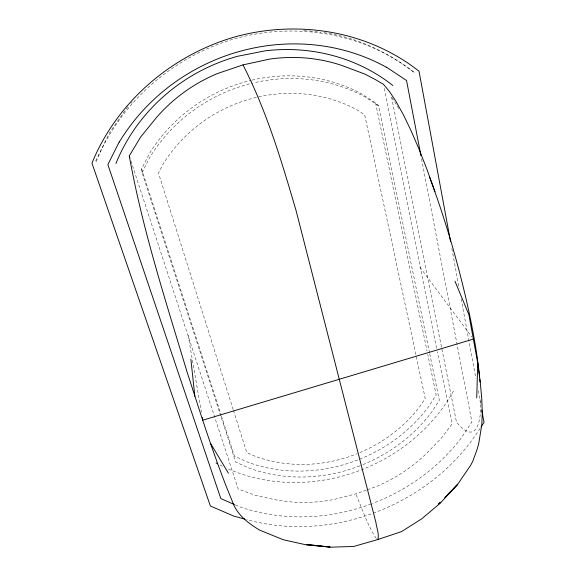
<?xml version="1.0" encoding="UTF-8"?>
<svg xmlns="http://www.w3.org/2000/svg" width="576" height="576" viewBox="0 0 576 576"><rect width="100%" height="100%" fill="white"/><g stroke="black" fill="none" stroke-linecap="round" stroke-linejoin="round"><path stroke-width="0.43" stroke-dasharray="2.88 2.16" d="M359.87 465.854A148.615 131.119 -22.8 0 1 248.134 467.719L235.656 461.966L142.056 172.613L141.617 168.955L149.105 154.166A155.686 145.699 -25.5 0 1 251.258 80.302M142.056 172.613L149.623 157.673A157.334 146.93 -25.4 0 1 252.936 83.023M480.067 428.328C432.49 504.223 333 543.622 246.535 519.588M127.793 106.639L109.577 132.588L95.861 160.553L95.825 162.396C120.132 102.053 173.772 55.865 236.146 38.333C296.978 21.845 364.896 33.214 414.619 72.77L412.877 71.467C386.366 51.336 355.14 36.677 321.962 32.422M130.896 103.421L132.134 102.132M130.961 160.992L238.212 489.082L254.93 495.18L274.5 499.622A143.604 124.762 -22.1 0 0 334.57 499.363L355.81 493.87L366.559 490.025M367.387 489.73L376.481 486.475A143.489 124.596 -23.1 0 0 427.039 452.916L441.194 438.278L452.131 423.886L437.278 351.72M303.638 30.254L308.873 30.874M309.751 30.974L321.091 32.314M235.26 504.893L239.27 506.65A182.318 159.804 -22.8 0 0 371.772 503.741M429.566 352.937L378.562 105.768L375.566 102.888L362.196 94.162A155.686 145.699 -25.5 0 0 252.115 80.1M378.562 105.768L365.062 96.962A157.334 146.93 -25.4 0 0 253.807 82.814M376.25 538.488C367.258 524.779 362.203 508.882 355.81 493.87M419.947 267.206L471.751 336.946M141.617 168.955L221.141 415.051M221.414 415.908L234.389 456.048L246.751 461.772A147.146 130.169 -22.8 0 0 428.652 406.62L436.169 394.992L427.759 354.456M233.186 409.579L158.486 173.117L162.893 164.506A142.294 132.898 -25.4 0 1 356.818 109.728L364.658 114.775L425.225 398.405L420.833 405.238A134.438 118.642 -22.8 0 1 357.826 453.427M233.453 410.436L246.715 452.419L253.937 455.796A134.438 118.642 -22.8 0 0 356.99 453.766M375.566 102.888L427.025 350.935M436.55 348.199L384.019 87.012M429.746 353.815L439.337 400.262L431.734 411.977A148.615 131.119 -22.8 0 1 360.677 465.538M391.558 97.027L456.466 422.086A182.966 32.443 73.9 0 0 480.902 398.635M421.553 158.868L471.931 421.992L460.562 438.948A182.318 159.804 -22.8 0 1 372.607 503.424M451.85 248.544L459.202 288.259M461.16 298.85L475.87 378.302M478.159 390.658L480.931 405.662M188.122 335.34L201.42 412.222M453.413 391.118A166.81 148.01 -22.8 0 1 227.196 468.482M222.35 466.222A166.81 148.01 -22.8 0 1 219.967 465.026M391.961 97.618A182.966 32.443 73.9 0 1 398.743 108.605"/><path stroke-width="0.86" d="M476.748 397.807L477.706 362.902L468.9 314.712L454.997 281.232M377.834 539.539C379.418 534.002 376.61 528.084 375.934 522.547L296.201 211.046C281.642 161.338 266.724 111.118 242.986 64.894L217.26 73.613A155.808 146.909 -25.4 0 0 156.521 117.504L140.717 136.915L129.29 155.887C142.438 229.493 165.708 300.888 187.186 372.384C201.247 415.519 214.618 459 232.164 500.89C236.448 514.325 248.076 523.116 259.646 530.129L283.32 539.748L306.756 544.982L330.055 546.998L306.547 544.5L330.394 547.2L353.765 546.451L377.834 539.539L401.558 531.59L421.639 518.882L440.388 503.05L457.618 484.38L470.779 465.134L472.766 461.268L476.798 450.266L478.584 444.47L481.81 424.642L482.278 413.114L481.774 398.887L480.254 382.082L477.706 362.902M119.138 142.063L107.87 164.585L220.831 498.593L234.461 504.547M481.061 426.852L484.042 422.438L481.752 410.076M444.686 497.786L451.462 490.766M453.305 488.851L457.618 484.38L445.241 497.232M473.357 339.098L202.795 420.178L202.334 417.521M242.986 64.894L269.388 59.141A155.736 146.642 -27.9 0 1 342.274 65.606L364.867 74.088L375.379 79.56L383.494 84.37L389.448 91.483L396.065 101.549L403.25 114.53L410.882 130.298L418.817 148.637L426.902 169.243L434.966 191.729M244.829 519.12L233.712 516.074L210.377 505.994L91.958 163.166C117.209 101.354 172.217 54.598 236.16 36.554C298.534 19.728 367.826 30.874 419.026 71.222L450.54 241.488M386.46 67.147L406.541 80.503L420.876 155.347M210.542 443.398L228.406 473.198M129.29 155.887L129.845 157.586M190.879 359.28L194.854 396.367M217.606 463.802A166.81 148.01 -22.8 0 1 216.05 462.96M115.949 163.49A176.407 165.514 -25.5 0 1 237.708 56.246L265.406 50.803A176.407 165.514 -25.5 0 1 392.89 85.514M119.239 142.128A194.004 180.922 -25.6 0 1 386.402 67.248M420.221 153.454A182.966 32.443 73.9 0 1 420.97 155.261M429.523 177.041A182.966 32.443 73.9 0 1 479.614 377.165M479.801 379.138A182.966 32.443 73.9 0 1 480.053 382.039M440.374 502.25L438.523 504.166L440.359 502.279"/></g></svg>
